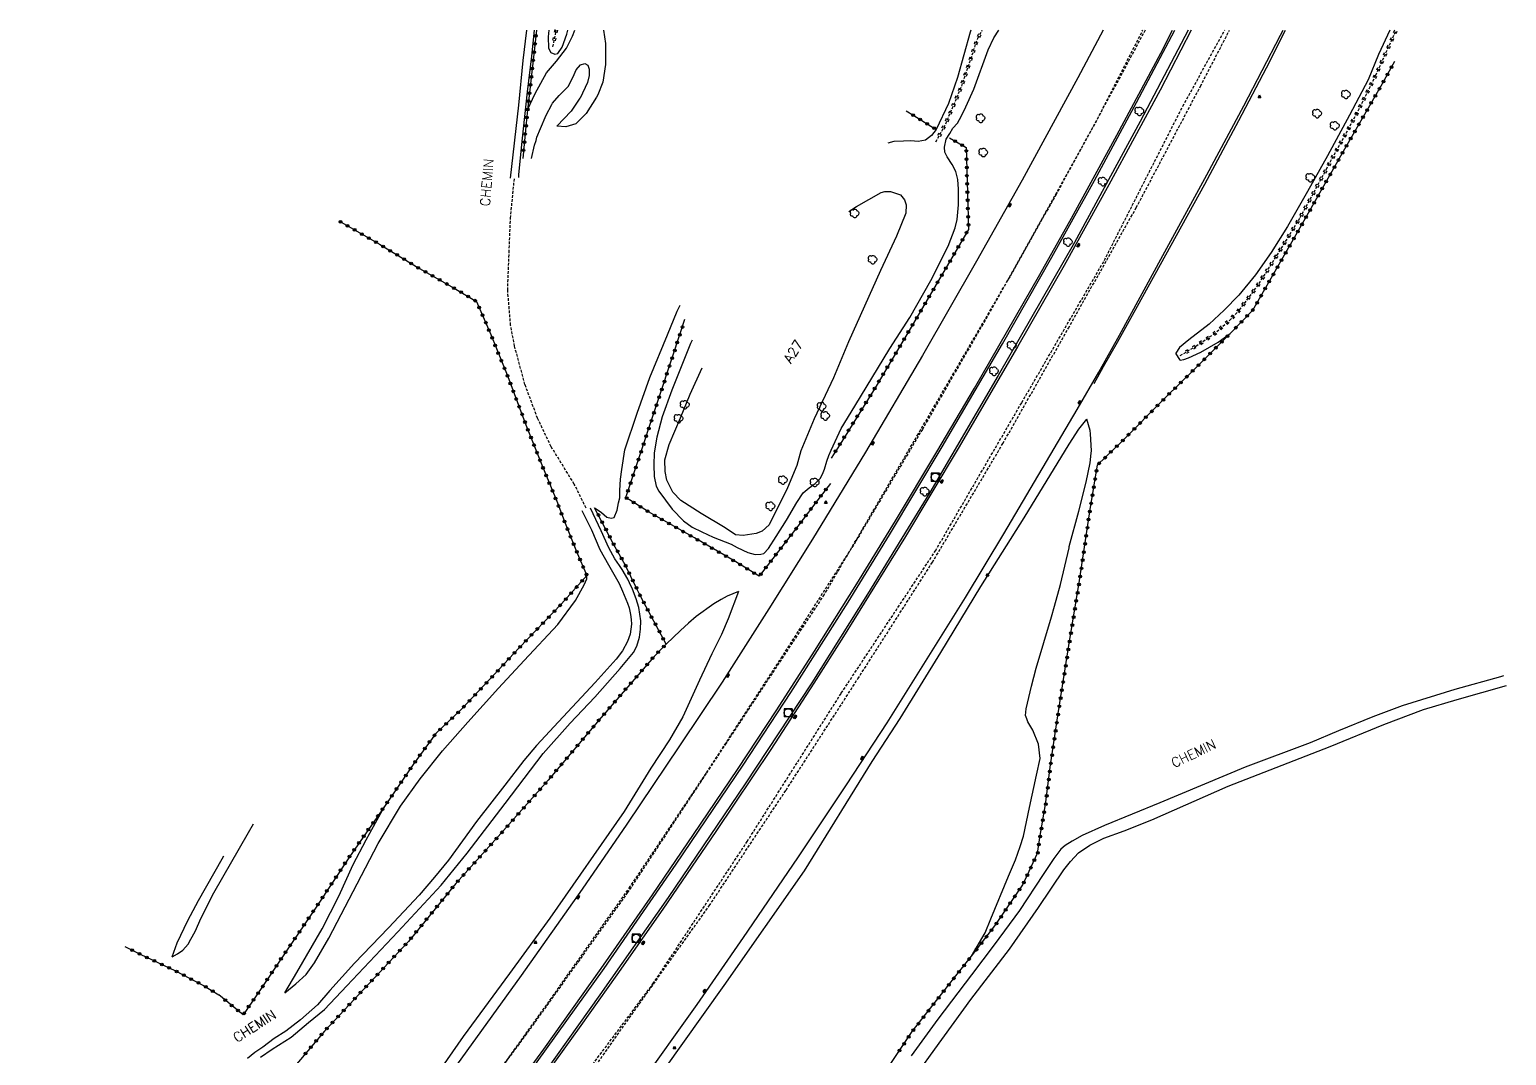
# Model space of a CAD drawing. Header units: millimetres. Extents: x 266000 to 267000, y 124222 to 125000.
# Drawn here: x 266014 to 266283.6, y 124813 to 125000.1 of the extents above; entities that cross this region are included whole.
import ezdxf
from ezdxf.enums import TextEntityAlignment as Align

# ---------------------------------------------------------------- set-up
doc = ezdxf.new("R2010")
doc.units = ezdxf.units.MM
doc.linetypes.add('DASHED', pattern=[0.75, 0.5, -0.25])
doc.layers.get('0').update_dxf_attribs({"linetype": 'CONTINUOUS'})
for name, color, linetype in [('W0001', 6, 'DASHED'), ('W0008', 7, 'CONTINUOUS'), ('W0010', 4, 'CONTINUOUS'), ('W0070', 7, 'DASHED'), ('W0071', 7, 'CONTINUOUS'), ('W0120', 7, 'CONTINUOUS'), ('W0211', 2, 'CONTINUOUS'), ('W0214', 2, 'CONTINUOUS'), ('W0220', 5, 'DASHED'), ('W0300', 7, 'CONTINUOUS'), ('W0322', 7, 'CONTINUOUS'), ('W0323', 7, 'CONTINUOUS'), ('W0401', 7, 'CONTINUOUS'), ('W0420', 7, 'CONTINUOUS'), ('W0515', 5, 'CONTINUOUS'), ('W0850', 7, 'CONTINUOUS'), ('W0989', 7, 'CONTINUOUS'), ('W0990', 7, 'CONTINUOUS')]:
    doc.layers.add(name, color=color, linetype=linetype)
doc.styles.get("Standard").update_dxf_attribs({"font": 'romans.shx', "width": 0.85})

# ---------------------------------------------------------------- blocks, each defined once
blk = doc.blocks.new('T850')
for p, q in [((-0.25, -0.15), (0, 0.32)), ((0, 0.32), (0.25, -0.15)), ((-0.25, -0.15), (0.25, -0.15))]:
    blk.add_line(p, q)
for major_axis in [(-0.106, 0.106), (-0.0354, 0.0354), (-0.0236, 0.0236)]:
    blk.add_ellipse((0, 0), major_axis=major_axis, ratio=1, start_param=3.926991, end_param=10.210176)
blk = doc.blocks.new('T401')
for p, q in [((-0.3, 0.3), (0, 0.3)), ((-0.3, -0.25), (-0.3, 0.3)), ((-0.3, 0.15), (0, 0.15)), ((-0.3, 0), (0, 0)), ((0, 0.3), (0, -0.25)), ((-0.3, -0.15), (0, -0.15)), ((-0.3, -0.25), (-0.3, -0.3)), ((-0.3, -0.3), (0, -0.3)), ((0, -0.3), (0, -0.25))]:
    blk.add_line(p, q)
blk = doc.blocks.new('T420')
for p, q in [((0.75, 0.75), (-0.75, 0.75)), ((-0.75, 0.75), (-0.75, -0.75)), ((0.75, 0.75), (0.75, -0.75)), ((0.75, -0.75), (-0.75, -0.75))]:
    blk.add_line(p, q)
blk.add_ellipse((0, 0), major_axis=(-0.53, 0.53), ratio=1, start_param=3.926991, end_param=10.210176)
blk = doc.blocks.new('T300')
for p, q in [((-0.8, 0.51), (-0.86, 0.34)), ((-0.86, 0.34), (-0.86, 0.17)), ((-0.86, 0.17), (-0.74, 0.06)), ((-0.69, 0.63), (-0.8, 0.51)), ((-0.8, -0.06), (-0.74, 0.06)), ((-0.74, 0.06), (-0.69, 0.11)), ((-0.57, 0.69), (-0.69, 0.63)), ((-0.46, 0.69), (-0.57, 0.69)), ((-0.29, 0.63), (-0.46, 0.69)), ((-0.29, 0.63), (-0.17, 0.74)), ((-0.23, 0.57), (-0.29, 0.63)), ((-0.17, 0.74), (-0.06, 0.8)), ((-0.06, 0.8), (0.06, 0.8)), ((0.06, 0.8), (0.23, 0.74)), ((0.23, 0.74), (0.34, 0.63)), ((0.34, 0.63), (0.4, 0.51)), ((0.46, 0.46), (0.34, 0.46)), ((0.4, 0.51), (0.4, 0.46)), ((0.57, 0.4), (0.46, 0.46)), ((0.57, 0.4), (0.69, 0.29)), ((0.69, 0.29), (0.74, 0.17)), ((0.74, 0.06), (0.69, -0.17)), ((0.74, 0.17), (0.74, 0.06)), ((-0.8, -0.17), (-0.8, -0.06)), ((-0.8, -0.23), (-0.8, -0.17)), ((-0.74, -0.34), (-0.8, -0.23)), ((-0.69, -0.4), (-0.74, -0.34)), ((-0.51, -0.46), (-0.69, -0.4)), ((-0.4, -0.46), (-0.51, -0.46)), ((-0.4, -0.46), (-0.34, -0.46)), ((-0.34, -0.46), (-0.34, -0.4)), ((-0.34, -0.51), (-0.34, -0.46)), ((-0.29, -0.63), (-0.34, -0.51)), ((-0.17, -0.74), (-0.29, -0.63)), ((-0.06, -0.8), (-0.17, -0.74)), ((0.06, -0.8), (-0.06, -0.8)), ((0.17, -0.74), (0.06, -0.8)), ((0.23, -0.69), (0.17, -0.74)), ((0.29, -0.46), (0.23, -0.46)), ((0.29, -0.63), (0.23, -0.69)), ((0.46, -0.4), (0.29, -0.46)), ((0.34, -0.51), (0.29, -0.63)), ((0.34, -0.51), (0.34, -0.46)), ((0.57, -0.34), (0.46, -0.4)), ((0.63, -0.29), (0.57, -0.34)), ((0.69, -0.17), (0.63, -0.29))]:
    blk.add_line(p, q)
blk = doc.blocks.new('t323o')
at = {"color": 0, "linetype": 'Continuous'}
for radius in [0.25, 0.15]:
    blk.add_circle((0, 0), radius, dxfattribs=at)
blk = doc.blocks.new('t322o')
at = {"color": 0, "linetype": 'Continuous'}
for radius in [0.25, 0.15]:
    blk.add_circle((0, 0), radius, dxfattribs=at)
blk = doc.blocks.new('t220o')
at = {"color": 0, "linetype": 'Continuous'}
for p, q in [((-0.25, 0.25), (0.25, 0.25)), ((-0.25, -0.25), (0.25, -0.25))]:
    blk.add_line(p, q, dxfattribs=at)

msp = doc.modelspace()

# ---------------------------------------------------------------- linework, layer by layer
at = {"layer": 'W0001'}
for points in [[(266014, 124681.4), (266032.43, 124703.15), (266048.36, 124722.24), (266063.97, 124741.09), (266079.24, 124760.01), (266095, 124780.28), (266109.61, 124800.15), (266123.96, 124820.51), (266138.06, 124840.29), (266152.08, 124861.4), (266165.19, 124881.7), (266178.79, 124902.95), (266191.66, 124924.62), (266203.62, 124945.67), (266216, 124967.64), (266227.72, 124989.8), (266233.01, 125000)], [(266217.6, 125000), (266213.39, 124992.11), (266201.36, 124970.04), (266189.15, 124948.37), (266176.96, 124927.19), (266164.77, 124906.7), (266151.31, 124885.72), (266137.48, 124864.5), (266123.58, 124843.77), (266109.2, 124823.45), (266094.91, 124803.51), (266079.48, 124783.04), (266064.9, 124764.52), (266048.61, 124744.38), (266032.48, 124724.93), (266014, 124703.22)], [(266114.18, 124830.08), (266123.16, 124842.62), (266141.04, 124869.72), (266158.92, 124896.81), (266176.05, 124926.12), (266192.49, 124954.29), (266208.21, 124982.45), (266217.2, 125000)], [(266127.79, 124826.03), (266144.98, 124852), (266162.16, 124879.08), (266179.35, 124905.05), (266195.11, 124932.1), (266210.17, 124958.02), (266224.48, 124986.15), (266232.15, 125000)], [(266014, 124703.22), (266065.15, 124765.69), (266085.21, 124790.61), (266104.54, 124816.62), (266114.18, 124830.08)], [(266014, 124681.4), (266055.26, 124731.91), (266090.53, 124775.15), (266109.14, 124801.15), (266127.79, 124826.03)]]:
    msp.add_lwpolyline(points, dxfattribs=at)
at = {"layer": 'W0008'}
for points in [[(266209.93, 125000), (266205.32, 124991.35), (266195.17, 124972.64), (266186.85, 124957.87), (266176.99, 124940.67), (266166.6, 124923.01), (266156.91, 124907.16), (266148.91, 124894.43), (266140.39, 124881.07), (266132.62, 124869.43), (266122.99, 124855.19), (266114.86, 124843.34), (266103.76, 124827.59), (266091.11, 124810.08), (266081.71, 124797.48), (266068.74, 124780.6), (266055.98, 124764.32), (266041.66, 124746.61), (266024.44, 124725.98), (266014, 124713.79)], [(266099.14, 124802.18), (266107.85, 124814.13), (266118.34, 124828.85), (266127.69, 124842.28), (266135.2, 124853.27), (266143.2, 124865.15), (266150.38, 124876.02), (266157.27, 124886.75), (266164.97, 124898.99), (266172.06, 124910.48), (266179.6, 124923.12), (266186.45, 124934.7), (266198.41, 124955.46), (266204.15, 124965.7), (266212.43, 124980.87), (266220.47, 124995.81), (266222.62, 125000)], [(266226.02, 125000), (266220.35, 124989.07), (266210.99, 124971.82), (266202.81, 124957.09), (266194.29, 124942.24), (266183.49, 124923.69), (266173.9, 124907.62), (266162.57, 124889.38), (266157.16, 124880.9), (266149.31, 124868.8), (266139.28, 124853.85), (266129.56, 124839.68), (266121.17, 124827.68), (266114.62, 124818.47), (266104.99, 124805.05)], [(266125.11, 124807.17), (266135.83, 124822.26), (266144.32, 124834.5), (266154.25, 124849.01), (266163.1, 124862.33), (266170.51, 124873.68), (266177.22, 124884.34), (266184.82, 124896.54), (266191.8, 124908.15), (266205.2, 124930.81), (266209.16, 124937.65), (266212.93, 124944.36), (266220.82, 124958.9), (266228.88, 124973.6), (266235.63, 124986.23), (266242.31, 124999.09), (266242.78, 125000)]]:
    msp.add_lwpolyline(points, dxfattribs=at)
at = {"layer": 'W0010'}
for points in [[(266014, 124696.05), (266023.61, 124707.11), (266040.13, 124726.68), (266054.46, 124743.93), (266070.16, 124763.6), (266086.22, 124784.43), (266101.55, 124804.7), (266118.85, 124828.85), (266132.02, 124847.86), (266144.22, 124865.92), (266152.93, 124879.21), (266163.42, 124895.69), (266170.95, 124907.96), (266180.55, 124924.01), (266191.59, 124942.82), (266200.6, 124958.6), (266208.36, 124972.62), (266216.06, 124986.85), (266223.03, 125000)], [(266225.46, 125000), (266216.73, 124983.33), (266204.71, 124961.29), (266190.82, 124936.99), (266178.34, 124915.68), (266166.97, 124897.12), (266156.78, 124880.97), (266144.62, 124862.52), (266130.56, 124841.8), (266118.1, 124824.03), (266106.08, 124807.22), (266094.03, 124790.93), (266080.46, 124773.13), (266062.77, 124750.73), (266045.91, 124730.1), (266030.14, 124711.34), (266017.75, 124696.77), (266014, 124692.45)], [(266208.34, 124935.56), (266210.04, 124938.66), (266212.56, 124943.13), (266216.23, 124949.67), (266228.51, 124971.94), (266234.7, 124983.55), (266239.75, 124993.12), (266243.26, 125000)]]:
    msp.add_lwpolyline(points, dxfattribs=at)
at = {"layer": 'W0070'}
msp.add_lwpolyline([(266115.59, 124912.84), (266113.42, 124917.21), (266109.2, 124924.03), (266106.73, 124929.22), (266104.42, 124935.39), (266102.54, 124942.35), (266101.81, 124946.16), (266101.27, 124952.57), (266101.53, 124959.47), (266101.78, 124965.71), (266102.49, 124972.98)], dxfattribs=at)
at = {"layer": 'W0071'}
for points in [[(266104.68, 125000), (266104.03, 124994.46), (266103.23, 124986.31), (266101.71, 124973.04)], [(266103.28, 124973.14), (266103.33, 124973.65), (266103.86, 124979.18), (266104.17, 124982.03), (266104.9, 124988.75), (266105.67, 124995.29), (266106.18, 125000)], [(266114.81, 124912.41), (266116.55, 124908.87), (266118.1, 124905.29), (266119.65, 124902.5), (266120.67, 124900.79), (266121.6, 124899.05), (266122.22, 124897.67), (266123.15, 124895.47), (266123.44, 124894.62), (266123.71, 124893.44), (266123.81, 124892.52), (266123.84, 124891.63), (266123.65, 124889.85), (266123.13, 124888.47), (266122.21, 124886.76), (266121.06, 124885.25), (266117.26, 124881.04), (266110.54, 124873.86), (266106.51, 124869.52), (266104.24, 124866.79), (266100.77, 124862.28), (266095.56, 124855.63), (266090.48, 124848.62), (266087.93, 124845.53), (266085.14, 124842.24), (266079.54, 124836.28), (266073.31, 124829.83), (266068.82, 124824.8), (266066.58, 124822.2), (266063.46, 124819.46), (266060.77, 124817.42), (266058.64, 124816.07), (266056.6, 124814.46), (266055.13, 124813.5), (266053.78, 124812.42)], [(266056.18, 124812.68), (266058.31, 124814.13), (266061.76, 124816.31), (266064.94, 124819.01), (266067.83, 124821.38), (266071.89, 124825.66), (266081.2, 124835.5), (266089.13, 124844.02), (266093.88, 124849.88), (266100.83, 124858.93), (266107.74, 124868.04), (266112.66, 124873.6), (266117.15, 124878.34), (266121.8, 124883.54), (266124.23, 124886.51), (266124.85, 124887.62), (266125.34, 124889.3), (266125.51, 124890.74), (266125.57, 124892.29), (266125.2, 124894.69), (266124.71, 124896.26), (266124.05, 124898.04), (266123.51, 124899.18), (266123.19, 124899.84), (266122.17, 124901.62), (266121.67, 124902.35), (266120.85, 124903.55), (266119.73, 124905.55), (266118.31, 124908.71), (266116.4, 124912.84)], [(266283.03, 124882.23), (266282.47, 124882.07), (266274.17, 124879.75), (266264.52, 124876.74), (266259.2, 124874.76), (266252.92, 124872.22), (266247.74, 124869.98), (266235.88, 124865.55), (266220.32, 124859.09), (266210.18, 124854.93), (266206.14, 124853.12), (266204.3, 124852.09), (266203.02, 124851.3), (266202.2, 124850.58), (266200.95, 124848.93), (266198.99, 124845.97), (266194.66, 124839.4), (266190.07, 124833.18), (266185.94, 124827.68), (266179.78, 124819.62), (266174.9, 124812.91)], [(266173.3, 124805.88), (266179.26, 124814.13), (266185.82, 124823.18), (266192.87, 124832.39), (266198.18, 124839.96), (266202.77, 124846.83), (266203.98, 124848.38), (266205.45, 124849.96), (266207.52, 124851.31), (266210.08, 124852.6), (266213.76, 124853.98), (266218.82, 124855.96), (266232.8, 124862.1), (266251.39, 124869.33), (266261.17, 124873.38), (266268.42, 124876.09), (266274.57, 124877.94), (266283.56, 124880.49)]]:
    msp.add_lwpolyline(points, dxfattribs=at)
at = {"layer": 'W0120'}
msp.add_lwpolyline([(266224.03, 124939.83), (266223.24, 124941.11)], dxfattribs=at)
at = {"layer": 'W0211'}
for points in [[(266108.76, 125000), (266108.63, 124998.82), (266108.73, 124996.72), (266109.16, 124995.93), (266109.85, 124995.61), (266110.44, 124995.77), (266111.22, 124996.89), (266112.04, 124999.29), (266112.23, 125000)], [(266146.43, 124904.38), (266147.48, 124904.41), (266148.04, 124904.54), (266148.89, 124905.43), (266150.3, 124907.63), (266152.13, 124910.6), (266154.07, 124913.88), (266155.18, 124915.6), (266156.29, 124916.52), (266157.38, 124917.31), (266158.3, 124918.2), (266158.72, 124918.99), (266159.08, 124919.91), (266159.54, 124921.38), (266159.87, 124922.4), (266160.29, 124923.39), (266162.12, 124927.34), (266164.65, 124931.45), (266171, 124941.94), (266174.64, 124947.57), (266178.51, 124954.34), (266181.68, 124960.59), (266182.96, 124963.94), (266183.28, 124965.49), (266183.54, 124968.15), (266183.54, 124971.04), (266183.4, 124972.78), (266183.07, 124974.26), (266182.41, 124975.51), (266181.46, 124976.88), (266181.03, 124977.77), (266180.99, 124978.69), (266181.32, 124980.14), (266181.94, 124981.19), (266182.5, 124982.14), (266183.35, 124983.06), (266184.07, 124984.38), (266184.86, 124986.02), (266186.33, 124989.25), (266188.98, 124996.45), (266189.99, 124998.62), (266190.93, 125000)], [(266185.83, 125000), (266185.69, 124999.66), (266183.37, 124991.41), (266181.74, 124986.64), (266179.48, 124981.91), (266178.62, 124980.79), (266177.54, 124979.97), (266176.2, 124979.73), (266174.88, 124979.8), (266173.53, 124979.79), (266171.73, 124979.69), (266170.64, 124979.4)], [(266262.26, 125000), (266260.18, 124995.58), (266258.31, 124990.98), (266254.94, 124984.54), (266250.88, 124977.07), (266247.28, 124970.56), (266243.58, 124964.21), (266240.59, 124959.47), (266237.74, 124955.36), (266234.73, 124951.68), (266232.07, 124948.95), (266229.28, 124946.38), (266225.57, 124943.51), (266223.9, 124942.1), (266223.24, 124941.11)], [(266105.64, 124976.61), (266106.16, 124979.01), (266106.46, 124979.9), (266106.59, 124980.49), (266107.24, 124982.1), (266108.32, 124984.5), (266109.33, 124986.46), (266109.43, 124986.67), (266110.68, 124988.12), (266112.29, 124989.76), (266113.24, 124991.51), (266113.79, 124992.79), (266114.54, 124993.68), (266115.37, 124993.91), (266115.92, 124993.61), (266116.12, 124992.89), (266116.13, 124991.74), (266115.86, 124990.46), (266114.49, 124987.63), (266114.46, 124987.59), (266112.85, 124985.23), (266110.23, 124982.5)], [(266117.14, 124912.9), (266117.98, 124912.3), (266118.39, 124912.01), (266119.38, 124911.16), (266120.17, 124910.99), (266120.7, 124911.13), (266121.28, 124912.44), (266121.48, 124913.79), (266121.71, 124914.71), (266121.71, 124916.06), (266121.87, 124918.13), (266122.13, 124919.85), (266122.68, 124923.45), (266124.93, 124930.13), (266127.19, 124936.67), (266130.43, 124944.46), (266132.2, 124948.77), (266132.77, 124949.84)], [(266134.93, 124943.46), (266134.63, 124942.86), (266131.26, 124934.32), (266129.46, 124929.45), (266128.52, 124925.77), (266128.03, 124922.94), (266127.93, 124920.74), (266128, 124918.57), (266128.37, 124916.83), (266128.83, 124915.94), (266131.3, 124912.63), (266133.37, 124910.53), (266134.95, 124909.32), (266136.69, 124908.47), (266138.77, 124907.55), (266142.05, 124906.24), (266143.17, 124905.62), (266145.08, 124904.7), (266146.43, 124904.38)], [(266224.03, 124939.83), (266224.68, 124939.95), (266225.51, 124940.24), (266227.77, 124941.3), (266230.95, 124943.08), (266233.12, 124944.66)], [(266185.9, 124831.09), (266188.39, 124835.37), (266189.43, 124837.87), (266192.65, 124845.66), (266193.96, 124848.65), (266194.79, 124851.08), (266195.43, 124852.96), (266196.54, 124858.18), (266197.81, 124864.1), (266198.46, 124867.16), (266198.13, 124869.75), (266197.14, 124872.32), (266196.21, 124873.86), (266196.02, 124874.38), (266195.78, 124875.01), (266195.88, 124876.22), (266196.9, 124880.35), (266197.71, 124883.65), (266200.55, 124892.99), (266201.09, 124894.94), (266202.18, 124898.9), (266203.72, 124905.58), (266203.78, 124905.81), (266205.54, 124912.28), (266206.88, 124917.54), (266207.6, 124921.09), (266207.78, 124922.86), (266207.83, 124923.29), (266207.63, 124926.39), (266207.59, 124927.01), (266206.99, 124929.07)], [(266060.62, 124824.4), (266062.59, 124826.04), (266064.46, 124827.75), (266066, 124829.86), (266068.65, 124834.37), (266070.85, 124838.71), (266073.82, 124844.26), (266077.62, 124851.63), (266081.68, 124858.44), (266085.28, 124863.44), (266089.35, 124868.54), (266093.97, 124873.77), (266099.57, 124879.96), (266104.26, 124885.03), (266110.45, 124891.58), (266113.63, 124895.96), (266115.24, 124898.85), (266115.69, 124899.9), (266115.73, 124900.53)], [(266143.39, 124897.6), (266141.32, 124896.78), (266140.23, 124896.16), (266138.89, 124895.39), (266135.67, 124893.06), (266134.3, 124891.84), (266132.82, 124890.52), (266130.19, 124888.02)], [(266040.01, 124830.96), (266041.03, 124831.52), (266041.95, 124832.18), (266042.93, 124833.3), (266043.45, 124834.16), (266044.21, 124835.57), (266045.35, 124838.1), (266047.65, 124842.67), (266053.97, 124853.66), (266054.88, 124855.22)]]:
    msp.add_lwpolyline(points, dxfattribs=at)
at = {"layer": 'W0214'}
for points in [[(266104.91, 124985.48), (266106.28, 124988.44), (266108.38, 124992.25), (266110.21, 124994.39), (266111.98, 124996.76), (266113.12, 124998.93), (266113.52, 125000)], [(266118.73, 125000), (266119.11, 124997.56), (266119.15, 124993.75), (266118.66, 124990.56), (266117.74, 124988.23), (266117.46, 124987.78), (266115.61, 124984.84), (266113.68, 124982.9), (266111.87, 124982.37), (266110.23, 124982.5)], [(266022.84, 124674.34), (266022.71, 124675.03), (266023.14, 124675.92), (266024.32, 124677.99), (266027.59, 124682.5), (266035.83, 124691.98), (266050.02, 124708.66), (266065.17, 124726.59), (266083.92, 124749.59), (266097.12, 124766.11), (266111.99, 124785.49), (266125.99, 124805.03), (266140.77, 124825.76), (266155.42, 124846.68), (266167.77, 124866.58), (266172.89, 124874.47), (266180.32, 124886.51), (266187.6, 124898.55), (266195.56, 124911.08), (266203.78, 124924.5), (266205.52, 124927.23), (266206.99, 124929.07)], [(266143.39, 124897.6), (266141.49, 124892.64), (266140.28, 124889.74), (266138.51, 124886.23), (266136.25, 124881.43), (266133.24, 124874.75), (266130.78, 124870.57), (266127.41, 124865.38), (266122.56, 124857.45), (266108.99, 124838.01), (266101.62, 124827.94), (266093.17, 124816.46), (266085.37, 124805.24), (266077.77, 124794.91), (266058.18, 124769.47), (266049.39, 124759.01), (266041.59, 124749.4), (266037.46, 124744.6), (266032.24, 124738.38), (266029.09, 124734.43), (266024.44, 124729.33), (266017.72, 124720.65), (266014, 124716.52)], [(266060.62, 124824.4), (266062.78, 124828.08), (266067.4, 124836.07), (266070.48, 124842.02), (266073.09, 124847.81), (266075.42, 124852.32), (266078.76, 124858.37)], [(266040.01, 124830.96), (266040.93, 124833.5), (266042.92, 124837.61), (266044.85, 124841.26), (266049.15, 124848.82), (266049.44, 124849.38)]]:
    msp.add_lwpolyline(points, dxfattribs=at)
at = {"layer": 'W0220'}
for points in [[(266110.08, 125000), (266110.01, 124999.66), (266109.46, 124996.9)], [(266179.41, 124979.64), (266181.22, 124982.93), (266184.13, 124989.8), (266187.07, 124998.55), (266187.88, 125000)], [(266224.03, 124940.65), (266226.89, 124942.4), (266230.11, 124944.54), (266233.03, 124947.07), (266234.83, 124948.98), (266238.01, 124953.19), (266241.68, 124958.92), (266245.94, 124965.86), (266250.69, 124974.64), (266256.16, 124984.64), (266259.72, 124991.8), (266263.38, 124999.9)]]:
    msp.add_lwpolyline(points, dxfattribs=at)
at = {"layer": 'W0322'}
for points in [[(266233.12, 124944.66), (266237.28, 124948.96), (266246.16, 124964.45), (266253.82, 124977.96), (266260.93, 124990.3), (266263.21, 124994.36)], [(266130.19, 124888.02), (266129.72, 124887.53), (266128, 124885.78), (266118.32, 124874.62), (266108.65, 124863.17), (266099.54, 124852.91), (266091.78, 124844.32), (266083.16, 124833.79), (266074.14, 124824.18), (266067.82, 124817.43), (266061.75, 124810.25), (266057.69, 124805.55), (266054.02, 124799.89), (266051.3, 124794.5), (266047.73, 124786.87), (266042.1, 124777.2), (266036.85, 124769.5), (266032.66, 124764.5)], [(266022.84, 124674.34), (266031.9, 124681.29), (266040.3, 124687.55), (266052.9, 124697.66), (266062.88, 124705.46), (266076.19, 124716), (266086.13, 124724.23), (266095.47, 124732), (266102.98, 124738.79), (266110.98, 124746.82), (266117.53, 124753.57), (266125.86, 124762.32), (266135.05, 124772.03), (266142.89, 124780.09), (266151.38, 124788.71), (266158.92, 124796.61), (266165.12, 124803.39), (266169.74, 124809.31), (266175.12, 124817.34), (266181.54, 124825.57), (266183.09, 124827.52), (266185.9, 124831.09)]]:
    msp.add_lwpolyline(points, dxfattribs=at)
at = {"layer": 'W0323'}
for points in [[(266106.55, 125000), (266106.1, 124996.19), (266105.39, 124989.68), (266104.91, 124985.48), (266104.66, 124983.03), (266104.03, 124976.6)], [(266174.01, 124985.3), (266175.37, 124984.46), (266179.48, 124981.91)], [(266181.88, 124980.4), (266184.97, 124978.6), (266185.11, 124972.46), (266185.39, 124963.68), (266180.71, 124955.66), (266174.74, 124945.53), (266168.32, 124934.77), (266161.93, 124924.51), (266160.29, 124921.95)], [(266070.59, 124965.16), (266077.89, 124960.95), (266085.16, 124956.56), (266091.5, 124952.95), (266095.58, 124950.53), (266098.18, 124944.52), (266101.28, 124936.81), (266104.61, 124928.04), (266107.61, 124920.42), (266110.22, 124914.09), (266111.74, 124910.11), (266113.85, 124904.93), (266115.73, 124900.53), (266111.1, 124895.36), (266103.37, 124887.33), (266093.08, 124876.37), (266088.16, 124871.73), (266084, 124866.04), (266079.15, 124858.93), (266078.76, 124858.37), (266072.37, 124849.22), (266066.31, 124840.04), (266060.87, 124832.05), (266056.41, 124825.37), (266052.97, 124820.41), (266048.57, 124824.01)], [(266160.17, 124917.31), (266158.3, 124914.91), (266154.24, 124909.51), (266147.19, 124900.43), (266142.58, 124903.19), (266135.35, 124907.38), (266126.99, 124912.13), (266122.82, 124914.75), (266124.78, 124920.57), (266128.67, 124932.31), (266131.48, 124940.76), (266133.63, 124947.3)], [(266185.9, 124831.09), (266190.2, 124836.62), (266195.28, 124844.12), (266198, 124849.88), (266198.48, 124853.1), (266199.46, 124858.78), (266200.37, 124866.01), (266201.76, 124875.38), (266203.71, 124887.74), (266205.66, 124899.63), (266207.52, 124912.19), (266208.95, 124920.73), (266213.24, 124924.88), (266221.28, 124932.94), (266226.82, 124938.37), (266233.12, 124944.66)], [(266130.19, 124888.02), (266125.61, 124896.52), (266124.77, 124898.25), (266123.77, 124900.33), (266122.71, 124902.49), (266121.4, 124904.84), (266120.67, 124906.14), (266117.14, 124912.9)], [(266031.39, 124832.86), (266034.19, 124831.45), (266040.64, 124828.4), (266045.74, 124825.75), (266048.57, 124824.01)]]:
    msp.add_lwpolyline(points, dxfattribs=at)
at = {"layer": 'W0515'}
for points in [[(266163.52, 124966.94), (266164.91, 124967.85), (266169.44, 124970.42), (266170.13, 124970.59), (266171.12, 124970.59), (266172.99, 124970), (266173.68, 124969.08), (266173.98, 124968.13), (266173.92, 124966.65), (266172.25, 124962.41), (266169.3, 124956.2), (266166.42, 124949.65), (266163.45, 124943.18), (266160.76, 124936.6), (266157.23, 124929.1), (266154.77, 124923.28), (266154.06, 124920.57), (266152.36, 124916.55), (266148.99, 124909.78), (266147.71, 124908.63), (266146.62, 124908.2), (266144.23, 124907.8)], [(266144.23, 124907.8), (266142.88, 124907.96), (266140.94, 124909.24), (266136.6, 124911.86), (266132.85, 124914.22), (266131.4, 124915.73), (266130.31, 124917.9), (266130.04, 124919.53), (266129.97, 124921.66), (266130.75, 124924.46), (266132.81, 124929.32), (266134.55, 124933.63), (266136.78, 124938.4)]]:
    msp.add_lwpolyline(points, dxfattribs=at)

# ---------------------------------------------------------------- block references
at = {"layer": 'W0220'}
for p, rotation in [((266110.05, 124999.84), 259.775690562161), ((266263.3, 124999.73), 65.71070292192897), ((266109.76, 124998.37), 258.6541554186438), ((266186.77, 124997.66), 71.40598937446326), ((266187.34, 124999.04), 60.98743735058045), ((266262.07, 124996.99), 65.71070292192897), ((266262.68, 124998.36), 65.71070292192897), ((266185.81, 124994.81), 71.40598937446326), ((266186.29, 124996.23), 71.40598937446326), ((266260.83, 124994.26), 65.71070292192897), ((266261.45, 124995.62), 65.71070292192897), ((266184.86, 124991.97), 71.40598937446326), ((266185.34, 124993.39), 71.40598937446326), ((266259.59, 124991.53), 63.53413726291085), ((266260.21, 124992.89), 65.71070292192897), ((266183.85, 124989.14), 67.02820052594373), ((266184.38, 124990.55), 71.40598937446326), ((266258.25, 124988.84), 63.53413726291085), ((266258.92, 124990.19), 63.53413726291085), ((266182.68, 124986.38), 67.02820052594373), ((266183.27, 124987.76), 67.02820052594373), ((266256.91, 124986.16), 63.53413726291085), ((266257.58, 124987.5), 63.53413726291085), ((266181.51, 124983.62), 67.02820052594373), ((266182.09, 124985), 67.02820052594373), ((266255.53, 124983.49), 61.3141020914631), ((266256.24, 124984.81), 63.53413726291085), ((266180.14, 124980.96), 61.2883025264609), ((266180.86, 124982.27), 61.2883025264609), ((266254.09, 124980.86), 61.3141020914631), ((266254.81, 124982.18), 61.3141020914631), ((266252.65, 124978.23), 61.3141020914631), ((266253.37, 124979.55), 61.3141020914631), ((266251.21, 124975.6), 61.3141020914631), ((266251.93, 124976.92), 61.3141020914631), ((266249.78, 124972.96), 61.59933853965456), ((266250.49, 124974.28), 61.59933853965456), ((266248.35, 124970.32), 61.59933853965456), ((266249.07, 124971.64), 61.59933853965456), ((266246.93, 124967.68), 61.59933853965456), ((266247.64, 124969), 61.59933853965456), ((266245.46, 124965.07), 58.46670728132126), ((266246.21, 124966.37), 61.59933853965456), ((266243.89, 124962.51), 58.46670728132126), ((266244.67, 124963.79), 58.46670728132126), ((266242.32, 124959.96), 58.46670728132126), ((266243.1, 124961.24), 58.46670728132126), ((266239.91, 124956.16), 57.32908157004055), ((266240.72, 124957.42), 57.32908157004055), ((266241.53, 124958.68), 57.32908157004055), ((266238.29, 124953.63), 57.32908157004055), ((266239.1, 124954.89), 57.32908157004055), ((266236.51, 124951.21), 52.94117289889026), ((266237.42, 124952.41), 52.94117289889026), ((266234.69, 124948.83), 46.61983677121916), ((266235.61, 124950.02), 52.94117289889026), ((266231.46, 124945.71), 40.97261972325267), ((266232.59, 124946.7), 40.97261972325267), ((266233.66, 124947.74), 46.61983677121916), ((266227.85, 124943.04), 33.64483294307462), ((266229.1, 124943.87), 33.64483294307462), ((266230.32, 124944.73), 40.97261972325267), ((266225.31, 124941.43), 31.46283606499437), ((266226.59, 124942.22), 31.46283606499437)]:
    msp.add_blockref('t220o', p, dxfattribs=dict(at, rotation=rotation))
at = {"layer": 'W0300', "rotation": 359.9999899820874}
for p in [(266254.29, 124988.28), (266187.62, 124983.93), (266216.6, 124985.19), (266249.04, 124984.79), (266252.26, 124982.56), (266188.12, 124977.68), (266209.92, 124972.37), (266247.81, 124973.09), (266164.62, 124966.57), (266203.57, 124961.35), (266167.92, 124958.13), (266193.31, 124942.47), (266190.07, 124937.77), (266133.63, 124931.66), (266158.6, 124931.34), (266132.49, 124929.13), (266159.26, 124929.63), (266151.53, 124917.92), (266157.34, 124917.5), (266177.42, 124915.83), (266149.27, 124913.15)]:
    msp.add_blockref('T300', p, dxfattribs=at)
at = {"layer": 'W0322'}
for p, rotation in [((266261.86, 124991.95), 60.7257679423391), ((266262.59, 124993.25), 60.7257679423391), ((266260.38, 124989.34), 60.03994914317596), ((266261.12, 124990.64), 60.7257679423391), ((266258.88, 124986.74), 60.03994914317596), ((266259.63, 124988.04), 60.03994914317596), ((266257.38, 124984.14), 60.03994914317596), ((266258.13, 124985.44), 60.03994914317596), ((266255.88, 124981.54), 60.03994914317596), ((266256.63, 124982.84), 60.03994914317596), ((266253.64, 124977.64), 60.44720920185775), ((266254.38, 124978.94), 60.03994914317596), ((266255.13, 124980.24), 60.03994914317596), ((266252.16, 124975.03), 60.44720920185775), ((266252.9, 124976.33), 60.44720920185775), ((266250.68, 124972.42), 60.44720920185775), ((266251.42, 124973.72), 60.44720920185775), ((266249.2, 124969.81), 60.44720920185775), ((266249.94, 124971.11), 60.44720920185775), ((266247.72, 124967.2), 60.44720920185775), ((266248.46, 124968.5), 60.44720920185775), ((266246.24, 124964.59), 60.44720920185775), ((266246.98, 124965.9), 60.44720920185775), ((266244.75, 124961.99), 60.18705730981498), ((266245.49, 124963.29), 60.18705730981498), ((266243.26, 124959.38), 60.18705730981498), ((266244, 124960.69), 60.18705730981498), ((266241.77, 124956.78), 60.18705730981498), ((266242.51, 124958.08), 60.18705730981498), ((266240.27, 124954.18), 60.18705730981498), ((266241.02, 124955.48), 60.18705730981498), ((266238.78, 124951.58), 60.18705730981498), ((266239.53, 124952.88), 60.18705730981498), ((266237.29, 124948.97), 60.18705730981498), ((266238.04, 124950.27), 60.18705730981498), ((266234.16, 124945.74), 45.90766046205972), ((266235.21, 124946.81), 45.90766046205972), ((266236.25, 124947.89), 45.90766046205972), ((266128.74, 124886.53), 225.5111142588655), ((266129.79, 124887.6), 225.5365732977967), ((266126.72, 124884.31), 229.0699768315098), ((266127.7, 124885.44), 229.0699768315098), ((266123.77, 124880.91), 229.0699768315098), ((266124.76, 124882.04), 229.0699768315098), ((266125.74, 124883.18), 229.0699768315098), ((266121.81, 124878.64), 229.0699768315098), ((266122.79, 124879.78), 229.0699768315098), ((266118.86, 124875.24), 229.0699768315098), ((266119.84, 124876.38), 229.0699768315098), ((266120.83, 124877.51), 229.0699768315098), ((266116.92, 124872.96), 229.8229080564838), ((266117.88, 124874.11), 229.8229080564838), ((266114.98, 124870.67), 229.8229080564838), ((266115.95, 124871.81), 229.8229080564838), ((266112.08, 124867.23), 229.8229080564838), ((266113.05, 124868.38), 229.8229080564838), ((266114.01, 124869.52), 229.8229080564838), ((266110.14, 124864.94), 229.8229080564838), ((266111.11, 124866.08), 229.8229080564838), ((266108.19, 124862.66), 228.4198422396556), ((266109.18, 124863.79), 229.8229080564838), ((266105.21, 124859.29), 228.4198422396556), ((266106.2, 124860.41), 228.4198422396556), ((266107.2, 124861.53), 228.4198422396556), ((266103.22, 124857.05), 228.4198422396556), ((266104.21, 124858.17), 228.4198422396556), ((266100.23, 124853.68), 228.4198422396556), ((266101.23, 124854.8), 228.4198422396556), ((266102.22, 124855.92), 228.4198422396556), ((266098.23, 124851.45), 227.8730608111281), ((266099.23, 124852.56), 227.8730608111281), ((266096.21, 124849.22), 227.8730608111281), ((266097.22, 124850.34), 227.8730608111281), ((266093.19, 124845.89), 227.8730608111281), ((266094.2, 124847), 227.8730608111281), ((266095.21, 124848.11), 227.8730608111281), ((266091.22, 124843.63), 230.7022976453448), ((266092.19, 124844.77), 227.8730608111281), ((266088.37, 124840.15), 230.7022976453448), ((266089.32, 124841.31), 230.7022976453448), ((266090.27, 124842.47), 230.7022976453448), ((266086.47, 124837.83), 230.7022976453448), ((266087.42, 124838.99), 230.7022976453448), ((266084.57, 124835.51), 230.7022976453448), ((266085.52, 124836.67), 230.7022976453448), ((266081.6, 124832.13), 226.8390844328071), ((266082.63, 124833.22), 226.8390844328071), ((266083.62, 124834.35), 230.7022976453448), ((266079.55, 124829.94), 226.8390844328071), ((266080.57, 124831.03), 226.8390844328071), ((266184.57, 124829.4), 51.74367648088658), ((266185.49, 124830.57), 51.74367648088658), ((266076.47, 124826.65), 226.8390844328071), ((266077.5, 124827.75), 226.8390844328071), ((266078.52, 124828.84), 226.8390844328071), ((266182.71, 124827.04), 51.72407131247993), ((266183.64, 124828.22), 51.74367648088658), ((266074.42, 124824.47), 226.8390844328071), ((266075.44, 124825.56), 226.8390844328071), ((266180.85, 124824.68), 52.00802641484003), ((266181.78, 124825.86), 51.72407131247993), ((266072.37, 124822.28), 226.8487400374428), ((266073.39, 124823.37), 226.8487400374428), ((266179.01, 124822.32), 52.00802641484003), ((266179.93, 124823.5), 52.00802641484003), ((266069.29, 124818.99), 226.8487400374428), ((266070.31, 124820.09), 226.8487400374428), ((266071.34, 124821.18), 226.8487400374428), ((266176.24, 124818.77), 52.00802641484003), ((266177.16, 124819.95), 52.00802641484003), ((266178.08, 124821.14), 52.00802641484003), ((266067.27, 124816.78), 229.7890741619242), ((266068.26, 124817.9), 226.8487400374428), ((266174.46, 124816.36), 56.19476853998188), ((266175.31, 124817.59), 52.00802641484003), ((266064.36, 124813.34), 229.7890741619242), ((266065.33, 124814.49), 229.7890741619242), ((266066.3, 124815.63), 229.7890741619242), ((266172.79, 124813.86), 56.19476853998188), ((266173.63, 124815.11), 56.19476853998188)]:
    msp.add_blockref('t322o', p, dxfattribs=dict(at, rotation=rotation))
at = {"layer": 'W0323'}
for p, rotation in [((266106.25, 124997.49), 263.3496230585408), ((266106.43, 124998.98), 263.3496230585408), ((266105.92, 124994.51), 263.7642037282465), ((266106.08, 124996), 263.7642037282465), ((266105.59, 124991.52), 263.7642037282465), ((266105.75, 124993.01), 263.7642037282465), ((266105.26, 124988.54), 263.4221918137157), ((266105.43, 124990.03), 263.7642037282465), ((266105.09, 124987.05), 263.4221918137157), ((266104.77, 124984.07), 264.3865927762382), ((266104.92, 124985.56), 263.4221918137157), ((266175.29, 124984.51), 328.1721729903907), ((266176.56, 124983.72), 328.1389130650407), ((266104.47, 124981.08), 264.3874902559858), ((266104.62, 124982.58), 264.3874902559858), ((266177.84, 124982.93), 328.1389130650407), ((266179.11, 124982.14), 328.1389130650407), ((266104.18, 124978.1), 264.3874902559858), ((266104.33, 124979.59), 264.3874902559858), ((266182.92, 124979.79), 329.7723842283502), ((266184.21, 124979.04), 329.7723842283502), ((266184.98, 124977.97), 271.3239831547509), ((266185.02, 124976.47), 271.3239831547509), ((266185.05, 124974.97), 271.3239831547509), ((266185.09, 124973.47), 271.3239831547509), ((266185.13, 124971.97), 271.815195773449), ((266185.17, 124970.47), 271.815195773449), ((266185.22, 124968.98), 271.815195773449), ((266185.27, 124967.48), 271.815195773449), ((266070.74, 124965.07), 330.0409220207011), ((266072.04, 124964.32), 330.0409220207011), ((266185.32, 124965.98), 271.815195773449), ((266185.36, 124964.48), 271.815195773449), ((266073.34, 124963.57), 330.0409220207011), ((266074.64, 124962.82), 330.0409220207011), ((266075.94, 124962.07), 330.0409220207011), ((266184.28, 124961.78), 239.7289157686952), ((266185.03, 124963.07), 239.7289157686952), ((266077.24, 124961.32), 330.0409220207011), ((266078.53, 124960.56), 328.8591014643124), ((266079.82, 124959.78), 328.8591014643124), ((266081.1, 124959.01), 328.8591014643124), ((266182.77, 124959.19), 239.7289157686952), ((266183.52, 124960.48), 239.7289157686952), ((266082.38, 124958.23), 328.8591014643124), ((266083.67, 124957.46), 328.8591014643124), ((266084.95, 124956.68), 328.8591014643124), ((266181.25, 124956.6), 239.7289157686952), ((266182.01, 124957.89), 239.7289157686952), ((266086.25, 124955.93), 330.4099796810306), ((266087.56, 124955.19), 330.4099796810306), ((266088.86, 124954.45), 330.4099796810306), ((266090.16, 124953.71), 330.4099796810306), ((266179.73, 124954.01), 239.5169084957703), ((266180.5, 124955.3), 239.5169084957703), ((266091.47, 124952.97), 330.4099796810306), ((266092.76, 124952.21), 329.2642315480115), ((266094.05, 124951.44), 329.2642315480115), ((266095.34, 124950.67), 329.2642315480115), ((266178.21, 124951.42), 239.5169084957703), ((266178.97, 124952.72), 239.5169084957703), ((266096.06, 124949.41), 293.4410026837311), ((266096.66, 124948.03), 293.4410026837311), ((266176.69, 124948.84), 239.5169084957703), ((266177.45, 124950.13), 239.5169084957703), ((266097.26, 124946.66), 293.4410026837311), ((266133.16, 124945.87), 71.81320156920758), ((266175.17, 124946.25), 239.5169084957703), ((266175.93, 124947.55), 239.5169084957703), ((266097.85, 124945.28), 293.4410026837311), ((266098.43, 124943.9), 291.888415069695), ((266132.22, 124943.02), 71.81320156920758), ((266132.69, 124944.45), 71.81320156920758), ((266173.64, 124943.67), 239.1617577214604), ((266174.4, 124944.96), 239.1617577214604), ((266231.61, 124943.15), 44.94991230908003), ((266232.67, 124944.21), 44.94991230908003), ((266098.99, 124942.5), 291.888415069695), ((266099.55, 124941.11), 291.888415069695), ((266131.29, 124940.17), 71.59760790611533), ((266131.76, 124941.6), 71.81320156920758), ((266172.1, 124941.1), 239.1617577214604), ((266172.87, 124942.39), 239.1617577214604), ((266228.42, 124939.97), 44.94991230908003), ((266229.48, 124941.03), 44.94991230908003), ((266230.54, 124942.09), 44.94991230908003), ((266100.11, 124939.72), 291.888415069695), ((266100.67, 124938.33), 291.888415069695), ((266130.34, 124937.33), 71.59760790611533), ((266130.81, 124938.75), 71.59760790611533), ((266169.79, 124937.24), 239.1617577214604), ((266170.56, 124938.52), 239.1617577214604), ((266171.33, 124939.81), 239.1617577214604), ((266226.29, 124937.85), 44.41009619003736), ((266227.36, 124938.91), 44.94991230908003), ((266101.23, 124936.94), 291.888415069695), ((266101.76, 124935.54), 290.8063340985732), ((266129.87, 124935.9), 71.59760790611533), ((266168.25, 124934.66), 238.0981184734227), ((266169.02, 124935.95), 239.1617577214604), ((266223.08, 124934.71), 44.41009619003736), ((266224.15, 124935.76), 44.41009619003736), ((266225.22, 124936.81), 44.41009619003736), ((266102.3, 124934.13), 290.8063340985732), ((266102.83, 124932.73), 290.8063340985732), ((266128.92, 124933.06), 71.59760790611533), ((266129.39, 124934.48), 71.59760790611533), ((266166.67, 124932.11), 238.0981184734227), ((266167.46, 124933.39), 238.0981184734227), ((266220.94, 124932.6), 45.09964473359901), ((266222.01, 124933.66), 44.41009619003736), ((266103.36, 124931.33), 290.8063340985732), ((266103.89, 124929.93), 290.8063340985732), ((266127.97, 124930.21), 71.66177013592475), ((266128.45, 124931.63), 71.66177013592475), ((266165.08, 124929.57), 238.0981184734227), ((266165.87, 124930.84), 238.0981184734227), ((266217.76, 124929.41), 45.09964473359901), ((266218.82, 124930.48), 45.09964473359901), ((266219.88, 124931.54), 45.09964473359901), ((266104.43, 124928.53), 290.8063340985732), ((266104.97, 124927.13), 291.5038021301694), ((266127.03, 124927.36), 71.66177013592475), ((266127.5, 124928.78), 71.66177013592475), ((266163.49, 124927.02), 238.0981184734227), ((266164.29, 124928.29), 238.0981184734227), ((266215.65, 124927.29), 45.09964473359901), ((266216.7, 124928.35), 45.09964473359901), ((266105.52, 124925.73), 291.5038021301694), ((266106.07, 124924.34), 291.5038021301694), ((266126.09, 124924.51), 71.66177013592475), ((266126.56, 124925.94), 71.66177013592475), ((266161.91, 124924.47), 237.4321097167197), ((266162.7, 124925.75), 238.0981184734227), ((266212.45, 124924.12), 43.98229949336612), ((266213.53, 124925.16), 45.09964473359901), ((266214.59, 124926.23), 45.09964473359901), ((266106.62, 124922.94), 291.5038021301694), ((266107.17, 124921.54), 291.5038021301694), ((266125.14, 124921.67), 71.66177013592475), ((266125.61, 124923.09), 71.66177013592475), ((266161.1, 124923.21), 237.4321097167197), ((266210.3, 124922.03), 43.98229949336612), ((266211.37, 124923.08), 43.98229949336612), ((266107.72, 124920.15), 292.3496554305182), ((266108.3, 124918.76), 292.3496554305182), ((266124.19, 124918.82), 71.38505266826233), ((266124.67, 124920.24), 71.38505266826233), ((266208.76, 124919.62), 80.49310318276159), ((266209.22, 124920.99), 43.98229949336612), ((266108.87, 124917.38), 292.3496554305182), ((266109.44, 124915.99), 292.3496554305182), ((266123.23, 124915.98), 71.38505266826233), ((266123.71, 124917.4), 71.38505266826233), ((266159.34, 124916.24), 232.1134584565208), ((266208.26, 124916.66), 80.49310318276159), ((266208.51, 124918.14), 80.49310318276159), ((266110.01, 124914.6), 292.3496554305182), ((266110.55, 124913.21), 290.9108084326303), ((266122.99, 124914.64), 147.8763746698887), ((266124.26, 124913.84), 147.8763746698887), ((266125.53, 124913.05), 147.8763746698887), ((266157.51, 124913.86), 233.0028728530384), ((266158.42, 124915.06), 232.1134584565208), ((266207.77, 124913.7), 80.49310318276159), ((266208.02, 124915.18), 80.49310318276159), ((266111.09, 124911.8), 290.9108084326303), ((266111.63, 124910.4), 290.9108084326303), ((266117.83, 124911.57), 117.5461509604828), ((266118.53, 124910.24), 117.5461509604828), ((266126.8, 124912.25), 147.8763746698887), ((266128.1, 124911.5), 150.3830603787226), ((266129.41, 124910.76), 150.3830603787226), ((266154.81, 124910.27), 233.0028728530384), ((266155.71, 124911.47), 233.0028728530384), ((266156.61, 124912.67), 233.0028728530384), ((266207.3, 124910.74), 81.61256675061223), ((266207.52, 124912.23), 80.49310318276159), ((266112.18, 124909.01), 292.1319583936056), ((266112.75, 124907.62), 292.1319583936056), ((266119.22, 124908.91), 117.5461509604828), ((266119.92, 124907.58), 117.5461509604828), ((266130.71, 124910.02), 150.3830603787226), ((266132.02, 124909.27), 150.3830603787226), ((266133.32, 124908.53), 150.3830603787226), ((266134.62, 124907.79), 150.3830603787226), ((266152.98, 124907.89), 232.180976071779), ((266153.9, 124909.08), 232.180976071779), ((266206.86, 124907.77), 81.61256675061223), ((266207.08, 124909.26), 81.61256675061223), ((266113.31, 124906.23), 292.1319583936056), ((266120.61, 124906.25), 117.5461509604828), ((266121.34, 124904.94), 119.2488263368594), ((266135.92, 124907.05), 149.9058258888611), ((266137.22, 124906.29), 149.9058258888611), ((266138.52, 124905.54), 149.9058258888611), ((266151.14, 124905.52), 232.180976071779), ((266152.06, 124906.71), 232.180976071779), ((266206.65, 124906.29), 81.61256675061223), ((266113.88, 124904.84), 293.1404030706119), ((266114.47, 124903.46), 293.1404030706119), ((266122.07, 124903.63), 119.2741270844555), ((266122.8, 124902.32), 115.9590504994249), ((266139.82, 124904.79), 149.9058258888611), ((266141.12, 124904.04), 149.9058258888611), ((266142.41, 124903.29), 149.9058258888611), ((266143.7, 124902.52), 149.136984001492), ((266149.3, 124903.15), 232.180976071779), ((266150.22, 124904.34), 232.180976071779), ((266206.21, 124903.32), 81.61256675061223), ((266206.43, 124904.81), 81.61256675061223), ((266114.86, 124899.55), 228.1866376545346), ((266115.06, 124902.08), 293.1404030706119), ((266115.65, 124900.71), 293.1404030706119), ((266123.45, 124900.97), 115.9590504994249), ((266124.11, 124899.62), 115.8880112935472), ((266144.99, 124901.75), 149.136984001492), ((266146.28, 124900.98), 149.136984001492), ((266147.46, 124900.78), 232.180976071779), ((266148.38, 124901.97), 232.180976071779), ((266205.77, 124900.35), 81.61256675061223), ((266205.99, 124901.84), 81.61256675061223), ((266112.86, 124897.32), 228.1866376545346), ((266113.86, 124898.44), 228.1866376545346), ((266124.76, 124898.27), 115.8880112935472), ((266125.42, 124896.92), 115.8590473132672), ((266205.3, 124897.39), 80.68767662661745), ((266205.54, 124898.87), 80.68767662661745), ((266110.85, 124895.09), 226.0718769004143), ((266111.86, 124896.2), 228.1866376545346), ((266126.11, 124895.59), 118.3216490366636), ((266126.82, 124894.27), 118.3216490366636), ((266204.81, 124894.43), 80.68767662661745), ((266205.05, 124895.91), 80.68767662661745), ((266107.72, 124891.85), 226.0718769004143), ((266108.76, 124892.93), 226.0718769004143), ((266109.8, 124894.01), 226.0718769004143), ((266127.54, 124892.95), 118.3216490366636), ((266128.25, 124891.63), 118.3216490366636), ((266204.33, 124891.47), 80.68767662661745), ((266204.57, 124892.95), 80.68767662661745), ((266105.64, 124889.69), 226.0718769004143), ((266106.68, 124890.77), 226.0718769004143), ((266128.96, 124890.31), 118.3216490366636), ((266129.67, 124888.99), 118.3216490366636), ((266204.08, 124889.99), 80.68767662661745), ((266102.53, 124886.44), 226.8029559992892), ((266103.56, 124887.53), 226.0718769004143), ((266104.6, 124888.61), 226.0718769004143), ((266203.6, 124887.03), 81.03237357773997), ((266203.84, 124888.51), 80.68767662661745), ((266100.48, 124884.25), 226.8029559992892), ((266101.5, 124885.34), 226.8029559992892), ((266203.13, 124884.07), 81.03237357773997), ((266203.37, 124885.55), 81.03237357773997), ((266097.4, 124880.97), 226.8029559992892), ((266098.42, 124882.06), 226.8029559992892), ((266099.45, 124883.16), 226.8029559992892), ((266202.67, 124881.1), 81.03237357773997), ((266202.9, 124882.58), 81.03237357773997), ((266095.34, 124878.78), 226.8029559992892), ((266096.37, 124879.88), 226.8029559992892), ((266202.2, 124878.14), 81.03237357773997), ((266202.43, 124879.62), 81.03237357773997), ((266092.21, 124875.55), 223.3521294408374), ((266093.29, 124876.6), 226.8029559992892), ((266094.32, 124877.69), 226.8029559992892), ((266201.96, 124876.66), 81.03237357773997), ((266090.03, 124873.49), 223.3521294408374), ((266091.12, 124874.52), 223.3521294408374), ((266201.51, 124873.69), 81.51650442212004), ((266201.73, 124875.18), 81.51650442212004), ((266087.02, 124870.17), 233.8339902334125), ((266087.91, 124871.38), 233.8339902334125), ((266088.94, 124872.46), 223.3521294408374), ((266201.07, 124870.73), 81.51650442212004), ((266201.29, 124872.21), 81.51650442212004), ((266085.25, 124867.75), 233.8339902334125), ((266086.14, 124868.96), 233.8339902334125), ((266200.63, 124867.76), 81.51650442212004), ((266200.85, 124869.24), 81.51650442212004), ((266083.51, 124865.31), 235.6966135780315), ((266084.37, 124866.54), 233.8339902334125), ((266200.21, 124864.79), 82.84962592775405), ((266200.41, 124866.27), 81.51650442212004), ((266081.81, 124862.83), 235.6966135780315), ((266082.66, 124864.07), 235.6966135780315), ((266199.84, 124861.81), 82.84962592775405), ((266200.03, 124863.3), 82.84962592775405), ((266079.28, 124859.12), 235.6966135780315), ((266080.12, 124860.36), 235.6966135780315), ((266080.97, 124861.59), 235.6966135780315), ((266199.65, 124860.32), 82.84962592775405), ((266077.56, 124856.66), 235.0647849340095), ((266078.42, 124857.89), 235.0647849340095), ((266199.21, 124857.35), 80.260115774689), ((266199.47, 124858.83), 82.84962592775405), ((266075.84, 124854.2), 235.0647849340095), ((266076.7, 124855.43), 235.0647849340095), ((266198.71, 124854.4), 80.260115774689), ((266198.96, 124855.88), 80.260115774689), ((266074.13, 124851.74), 235.0647849340095), ((266074.99, 124852.97), 235.0647849340095), ((266198.23, 124851.44), 81.4022686026639), ((266198.46, 124852.92), 81.4022686026639), ((266072.41, 124849.28), 235.0647849340095), ((266073.27, 124850.51), 235.0647849340095), ((266197.39, 124848.59), 64.72363477150559), ((266198.01, 124849.95), 81.4022686026639), ((266070.75, 124846.77), 236.5642319388687), ((266071.58, 124848.03), 236.5642319388687), ((266196.11, 124845.88), 64.72363477150559), ((266196.75, 124847.23), 64.72363477150559), ((266068.28, 124843.02), 236.5642319388687), ((266069.1, 124844.27), 236.5642319388687), ((266069.93, 124845.52), 236.5642319388687), ((266194.69, 124843.24), 55.88890554296399), ((266195.47, 124844.52), 64.72363477150559), ((266066.62, 124840.52), 236.5642319388687), ((266067.45, 124841.77), 236.5642319388687), ((266193, 124840.76), 55.88890554296399), ((266193.84, 124842), 55.88890554296399), ((266064.94, 124838.03), 235.7658715103223), ((266065.78, 124839.27), 235.7658715103223), ((266191.32, 124838.28), 55.88890554296399), ((266192.16, 124839.52), 55.88890554296399), ((266063.25, 124835.55), 235.7658715103223), ((266064.1, 124836.79), 235.7658715103223), ((266189.59, 124835.83), 52.14942563574922), ((266190.48, 124837.04), 55.88890554296399), ((266032.73, 124832.18), 333.306163191816), ((266061.57, 124833.07), 235.7658715103223), ((266062.41, 124834.31), 235.7658715103223), ((266186.82, 124832.28), 52.14942563574922), ((266187.74, 124833.46), 52.14942563574922), ((266188.67, 124834.65), 52.14942563574922), ((266034.07, 124831.51), 333.306163191816), ((266035.43, 124830.86), 334.7184414622889), ((266036.78, 124830.22), 334.7184414622889), ((266038.14, 124829.58), 334.7184414622889), ((266059.89, 124830.58), 236.2802434932647), ((266060.72, 124831.83), 236.2802434932647), ((266039.5, 124828.94), 334.7184414622889), ((266040.85, 124828.29), 332.5029209822507), ((266042.18, 124827.6), 332.5029209822507), ((266043.51, 124826.91), 332.5029209822507), ((266057.39, 124826.84), 236.2802434932647), ((266058.23, 124828.09), 236.2802434932647), ((266059.06, 124829.33), 236.2802434932647), ((266044.84, 124826.22), 332.5029209822507), ((266046.16, 124825.49), 328.4648737124502), ((266047.43, 124824.71), 328.4648737124502), ((266055.71, 124824.36), 235.2790616008567), ((266056.56, 124825.59), 236.2802434932647), ((266049.73, 124823.06), 140.7070542202229), ((266050.89, 124822.11), 140.7070542202229), ((266054, 124821.89), 235.2790616008567), ((266054.86, 124823.12), 235.2790616008567), ((266052.05, 124821.16), 140.7070542202229), ((266053.15, 124820.66), 235.2790616008567)]:
    msp.add_blockref('t323o', p, dxfattribs=dict(at, rotation=rotation))
at = {"layer": 'W0401'}
for p, rotation in [((266192.79, 124968.16), 150.600661482396), ((266205.29, 124960.82), 150.9411054313862), ((266205.8, 124932.04), 329.9099738568186), ((266167.76, 124924.75), 149.5450967273056), ((266180.39, 124917.74), 149.1706657570055), ((266141.32, 124882.35), 147.4655500118468), ((266153.62, 124874.78), 146.9907972230176), ((266166.09, 124867.15), 326.8704918648388), ((266113.99, 124841.92), 144.8309684640545), ((266125.86, 124833.57), 145.0528813101882), ((266137.35, 124824.65), 325.2566411073698)]:
    msp.add_blockref('T401', p, dxfattribs=dict(at, rotation=rotation))
at = {"layer": 'W0420', "rotation": 359.9999899820874}
for p in [(266179.34, 124918.46), (266152.47, 124875.47), (266124.71, 124834.35)]:
    msp.add_blockref('T420', p, dxfattribs=at)
at = {"layer": 'W0850', "rotation": 359.9999899820874}
for p in [(266238.5, 124987.87), (266159.32, 124913.87), (266188.84, 124900.65), (266106.36, 124833.61), (266131.72, 124814.37)]:
    msp.add_blockref('T850', p, dxfattribs=at)

# ---------------------------------------------------------------- texts
at = {"layer": 'W0989'}
for rotation, p in [(85.2534, (266097.1, 124967.89)), (25.629, (266222.53, 124866.19)), (32.6987, (266051.39, 124815.99))]:
    msp.add_text('CHEMIN', height=1.75, rotation=rotation, dxfattribs=at).set_placement(p, align=Align.MIDDLE_LEFT)
at = {"layer": 'W0990'}
msp.add_text('A27', height=1.75, rotation=57.87, dxfattribs=at).set_placement((266153.39, 124941.42), align=Align.MIDDLE_CENTER)

doc.saveas('drawing.dxf')
